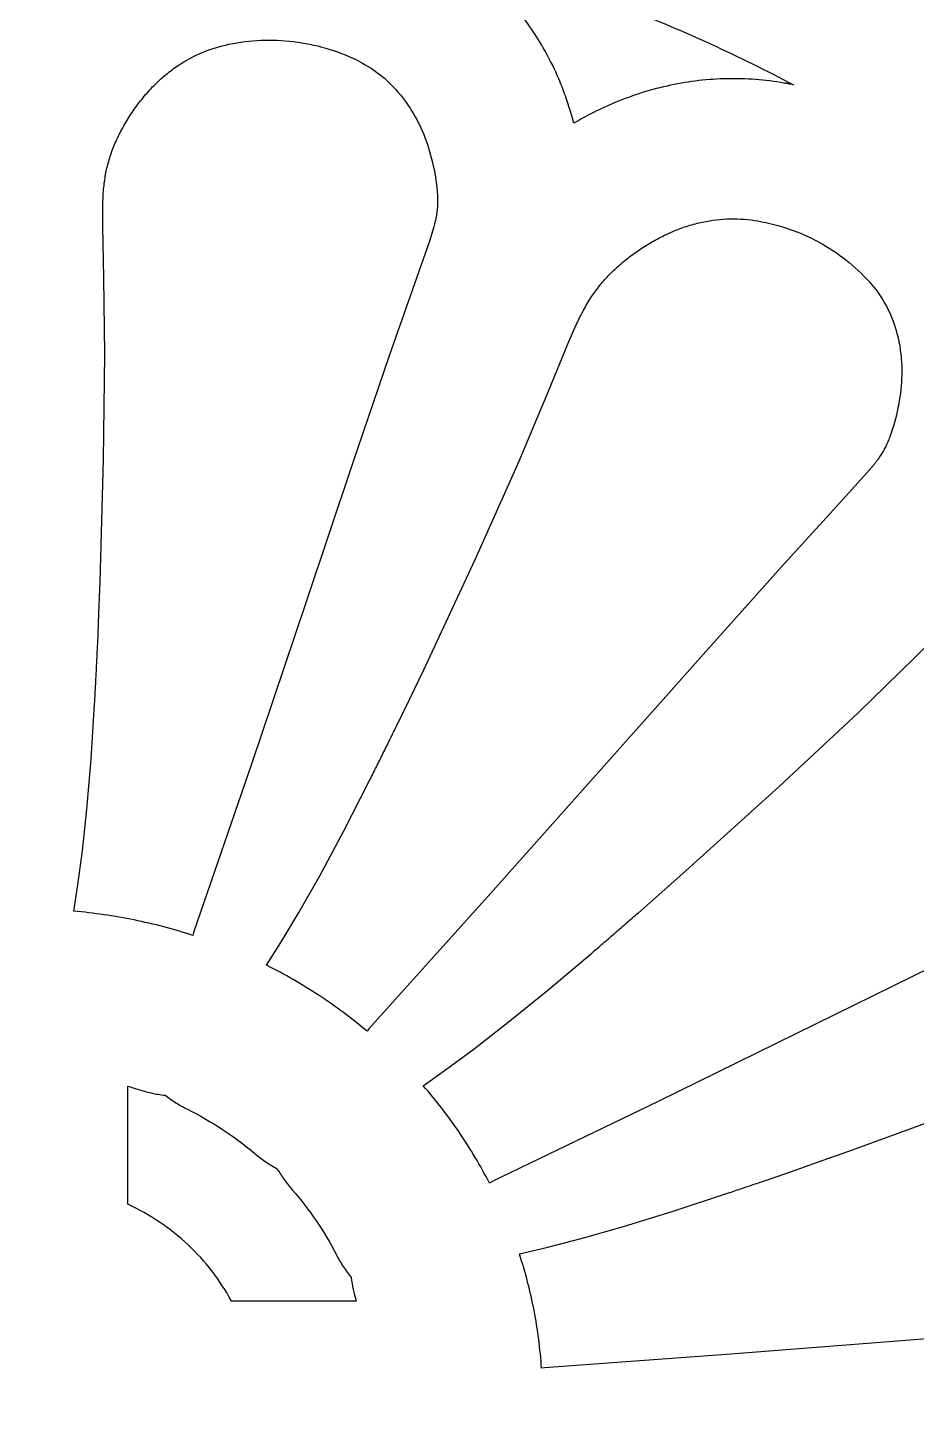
# Model space of a CAD drawing. Header units: centimetres. Extents: x -14.65 to -8.84, y 3.45 to 9.
# Drawn here: x -11.742 to -10.782, y 6.219 to 7.708 of the extents above; entities that cross this region are included whole.
import ezdxf

# ---------------------------------------------------------------- set-up
doc = ezdxf.new("R2010")
doc.units = ezdxf.units.CM
doc.header["$MEASUREMENT"] = 0
doc.layers.add('layer 1', color=7, linetype='Continuous')

msp = doc.modelspace()

# ---------------------------------------------------------------- linework, layer by layer
at = {"layer": 'layer 1', "lineweight": 30}
for points, knots in [([(-14.64842, 9.00077), (-14.64842, 9.00077), (-14.64842, 3.45043), (-14.64842, 3.45043), (-14.64842, 3.45043), (-14.64842, 3.45043), (-8.83526, 3.45043), (-8.83526, 3.45043), (-8.83526, 3.45043), (-8.83526, 3.45043), (-8.83526, 9.00077), (-8.83526, 9.00077), (-8.83526, 9.00077), (-8.83526, 9.00077), (-14.64842, 9.00077), (-14.64842, 9.00077)], [0, 0, 0, 0, 0.2, 0.2, 0.2, 0.2, 0.4, 0.4, 0.4, 0.4, 0.6, 0.6, 0.6, 0.6, 1, 1, 1, 1]), ([(-10.91515, 7.64589), (-10.97339, 7.6767), (-11.03334, 7.70418), (-11.09471, 7.72818), (-11.09471, 7.72818), (-11.15654, 7.75236), (-11.21969, 7.77304), (-11.28385, 7.79011), (-11.28385, 7.79011), (-11.27142, 7.78215), (-11.25961, 7.77328), (-11.2485, 7.76357), (-11.2485, 7.76357), (-11.23755, 7.754), (-11.22734, 7.74361), (-11.21795, 7.7325), (-11.21795, 7.7325), (-11.20632, 7.71873), (-11.19587, 7.704), (-11.18671, 7.68848), (-11.18671, 7.68848), (-11.17768, 7.67316), (-11.16997, 7.65711), (-11.16366, 7.64048), (-11.16366, 7.64048), (-11.16142, 7.63457), (-11.15933, 7.62859), (-11.1574, 7.62256), (-11.1574, 7.62256), (-11.15547, 7.61655), (-11.15371, 7.61049), (-11.1521, 7.60438), (-11.1521, 7.60438), (-11.14497, 7.60855), (-11.13771, 7.61248), (-11.13032, 7.61617), (-11.13032, 7.61617), (-11.12289, 7.61988), (-11.11534, 7.62334), (-11.10769, 7.62655), (-11.10769, 7.62655), (-11.09803, 7.63061), (-11.08819, 7.63421), (-11.0782, 7.63734), (-11.0782, 7.63734), (-11.06815, 7.64048), (-11.05796, 7.64315), (-11.04766, 7.64534), (-11.04766, 7.64534), (-11.02757, 7.64961), (-11.00713, 7.65197), (-10.9866, 7.65237), (-10.9866, 7.65237), (-10.96606, 7.65278), (-10.94552, 7.65124), (-10.92527, 7.64777), (-10.92527, 7.64777), (-10.92358, 7.64748), (-10.92189, 7.64718), (-10.9202, 7.64686), (-10.9202, 7.64686), (-10.91851, 7.64655), (-10.91683, 7.64623), (-10.91515, 7.64589)], [0, 0, 0, 0, 0.0588235, 0.0588235, 0.0588235, 0.0588235, 0.1176471, 0.1176471, 0.1176471, 0.1176471, 0.1764706, 0.1764706, 0.1764706, 0.1764706, 0.2352941, 0.2352941, 0.2352941, 0.2352941, 0.2941176, 0.2941176, 0.2941176, 0.2941176, 0.3529412, 0.3529412, 0.3529412, 0.3529412, 0.4117647, 0.4117647, 0.4117647, 0.4117647, 0.4705882, 0.4705882, 0.4705882, 0.4705882, 0.5294118, 0.5294118, 0.5294118, 0.5294118, 0.5882353, 0.5882353, 0.5882353, 0.5882353, 0.6470588, 0.6470588, 0.6470588, 0.6470588, 0.7058824, 0.7058824, 0.7058824, 0.7058824, 0.7647059, 0.7647059, 0.7647059, 0.7647059, 0.8235294, 0.8235294, 0.8235294, 0.8235294, 0.8823529, 0.8823529, 0.8823529, 0.8823529, 1, 1, 1, 1]), ([(-11.56329, 6.72768), (-11.56329, 6.72768), (-11.56259, 6.73054), (-11.56259, 6.73054), (-11.56259, 6.73054), (-11.56259, 6.73054), (-11.56254, 6.73071), (-11.56254, 6.73071), (-11.56254, 6.73071), (-11.56254, 6.73071), (-11.49981, 6.91348), (-11.49981, 6.91348), (-11.49981, 6.91348), (-11.49981, 6.91348), (-11.44177, 7.08554), (-11.44177, 7.08554), (-11.44177, 7.08554), (-11.44177, 7.08554), (-11.39133, 7.23585), (-11.39133, 7.23585), (-11.39133, 7.23585), (-11.39133, 7.23585), (-11.35143, 7.35334), (-11.35143, 7.35334), (-11.35143, 7.35334), (-11.35143, 7.35334), (-11.3241, 7.43089), (-11.3241, 7.43089), (-11.3241, 7.43089), (-11.3241, 7.43089), (-11.30789, 7.47719), (-11.30789, 7.47719), (-11.30789, 7.47719), (-11.30789, 7.47719), (-11.30322, 7.49256), (-11.30322, 7.49256), (-11.30322, 7.49256), (-11.30291, 7.49368), (-11.30262, 7.49481), (-11.30234, 7.49594), (-11.30234, 7.49594), (-11.30206, 7.49708), (-11.30179, 7.49821), (-11.30153, 7.49935), (-11.30153, 7.49935), (-11.30133, 7.50026), (-11.30113, 7.50117), (-11.30095, 7.50209), (-11.30095, 7.50209), (-11.30077, 7.50301), (-11.3006, 7.50392), (-11.30044, 7.50484), (-11.30044, 7.50484), (-11.30015, 7.50653), (-11.29992, 7.50822), (-11.29974, 7.50992), (-11.29974, 7.50992), (-11.29955, 7.51162), (-11.29942, 7.51332), (-11.29934, 7.51503), (-11.29934, 7.51503), (-11.29916, 7.51884), (-11.29918, 7.52267), (-11.29942, 7.52649), (-11.29942, 7.52649), (-11.30007, 7.53715), (-11.30153, 7.54775), (-11.30378, 7.55819), (-11.30378, 7.55819), (-11.30604, 7.56869), (-11.30909, 7.57901), (-11.3129, 7.58906), (-11.3129, 7.58906), (-11.31623, 7.59783), (-11.3203, 7.60631), (-11.32507, 7.61439), (-11.32507, 7.61439), (-11.3299, 7.62258), (-11.33542, 7.63035), (-11.34156, 7.63762), (-11.34156, 7.63762), (-11.3477, 7.6449), (-11.3546, 7.6515), (-11.36213, 7.65733), (-11.36213, 7.65733), (-11.36981, 7.66327), (-11.37809, 7.66841), (-11.38682, 7.67264), (-11.38682, 7.67264), (-11.39746, 7.6778), (-11.40851, 7.68206), (-11.41985, 7.68538), (-11.41985, 7.68538), (-11.43129, 7.68873), (-11.443, 7.69113), (-11.45484, 7.69255), (-11.45484, 7.69255), (-11.46644, 7.69395), (-11.47813, 7.6944), (-11.4898, 7.6939), (-11.4898, 7.6939), (-11.50146, 7.6934), (-11.51305, 7.69196), (-11.52447, 7.68958), (-11.52447, 7.68958), (-11.53429, 7.68754), (-11.54388, 7.68457), (-11.55313, 7.6807), (-11.55313, 7.6807), (-11.56225, 7.67689), (-11.57098, 7.6722), (-11.5792, 7.66669), (-11.5792, 7.66669), (-11.5836, 7.66375), (-11.58786, 7.66059), (-11.59196, 7.65723), (-11.59196, 7.65723), (-11.59602, 7.65391), (-11.59991, 7.65038), (-11.60363, 7.64668), (-11.60363, 7.64668), (-11.60786, 7.64246), (-11.6119, 7.63807), (-11.61575, 7.6335), (-11.61575, 7.6335), (-11.61957, 7.62898), (-11.62319, 7.62429), (-11.6266, 7.61944), (-11.6266, 7.61944), (-11.62988, 7.61479), (-11.63297, 7.61), (-11.63587, 7.60509), (-11.63587, 7.60509), (-11.63874, 7.60021), (-11.64141, 7.59522), (-11.64388, 7.59013), (-11.64388, 7.59013), (-11.64612, 7.58549), (-11.64815, 7.58075), (-11.64997, 7.57593), (-11.64997, 7.57593), (-11.65178, 7.57114), (-11.65336, 7.56626), (-11.65473, 7.56132), (-11.65473, 7.56132), (-11.65536, 7.55901), (-11.65594, 7.55668), (-11.65647, 7.55434), (-11.65647, 7.55434), (-11.65699, 7.552), (-11.65745, 7.54965), (-11.65785, 7.54728), (-11.65785, 7.54728), (-11.6583, 7.54462), (-11.65869, 7.54195), (-11.65903, 7.53926), (-11.65903, 7.53926), (-11.65936, 7.53659), (-11.65964, 7.5339), (-11.65985, 7.53121), (-11.65985, 7.53121), (-11.66005, 7.52861), (-11.66022, 7.52602), (-11.66034, 7.52342), (-11.66034, 7.52342), (-11.66048, 7.52018), (-11.66059, 7.51694), (-11.66065, 7.51369), (-11.66065, 7.51369), (-11.66065, 7.51369), (-11.66065, 7.49299), (-11.66065, 7.49299), (-11.66065, 7.49299), (-11.66065, 7.49299), (-11.65944, 7.43738), (-11.65944, 7.43738), (-11.65944, 7.43738), (-11.65944, 7.43738), (-11.65848, 7.35507), (-11.65848, 7.35507), (-11.65848, 7.35507), (-11.65848, 7.35507), (-11.6597, 7.2413), (-11.6597, 7.2413), (-11.6597, 7.2413), (-11.6597, 7.2413), (-11.66338, 7.10954), (-11.66338, 7.10954), (-11.66338, 7.10954), (-11.66338, 7.10954), (-11.6647, 7.07506), (-11.6647, 7.07506), (-11.6647, 7.07506), (-11.6647, 7.07506), (-11.66611, 7.04254), (-11.66611, 7.04254), (-11.66611, 7.04254), (-11.66637, 7.03689), (-11.66663, 7.03122), (-11.66691, 7.02556), (-11.66691, 7.02556), (-11.66718, 7.0199), (-11.66746, 7.01424), (-11.66775, 7.00858), (-11.66775, 7.00858), (-11.66802, 7.00345), (-11.66828, 6.99832), (-11.66857, 6.99319), (-11.66857, 6.99319), (-11.66884, 6.98806), (-11.66913, 6.98293), (-11.66942, 6.9778), (-11.66942, 6.9778), (-11.66942, 6.9778), (-11.6733, 6.91756), (-11.6733, 6.91756), (-11.6733, 6.91756), (-11.6733, 6.91756), (-11.67774, 6.86408), (-11.67774, 6.86408), (-11.67774, 6.86408), (-11.67774, 6.86408), (-11.68264, 6.81909), (-11.68264, 6.81909), (-11.68264, 6.81909), (-11.68264, 6.81909), (-11.68759, 6.78227), (-11.68759, 6.78227), (-11.68759, 6.78227), (-11.68759, 6.78227), (-11.69192, 6.75385), (-11.69192, 6.75385), (-11.69192, 6.75385), (-11.67002, 6.75196), (-11.64825, 6.74881), (-11.62671, 6.74442), (-11.62671, 6.74442), (-11.60527, 6.74006), (-11.58409, 6.73447), (-11.56329, 6.72768)], [0, 0, 0, 0, 0.0163934, 0.0163934, 0.0163934, 0.0163934, 0.0327869, 0.0327869, 0.0327869, 0.0327869, 0.0491803, 0.0491803, 0.0491803, 0.0491803, 0.0655738, 0.0655738, 0.0655738, 0.0655738, 0.0819672, 0.0819672, 0.0819672, 0.0819672, 0.0983607, 0.0983607, 0.0983607, 0.0983607, 0.1147541, 0.1147541, 0.1147541, 0.1147541, 0.1311475, 0.1311475, 0.1311475, 0.1311475, 0.147541, 0.147541, 0.147541, 0.147541, 0.1639344, 0.1639344, 0.1639344, 0.1639344, 0.1803279, 0.1803279, 0.1803279, 0.1803279, 0.1967213, 0.1967213, 0.1967213, 0.1967213, 0.2131148, 0.2131148, 0.2131148, 0.2131148, 0.2295082, 0.2295082, 0.2295082, 0.2295082, 0.2459016, 0.2459016, 0.2459016, 0.2459016, 0.2622951, 0.2622951, 0.2622951, 0.2622951, 0.2786885, 0.2786885, 0.2786885, 0.2786885, 0.295082, 0.295082, 0.295082, 0.295082, 0.3114754, 0.3114754, 0.3114754, 0.3114754, 0.3278689, 0.3278689, 0.3278689, 0.3278689, 0.3442623, 0.3442623, 0.3442623, 0.3442623, 0.3606557, 0.3606557, 0.3606557, 0.3606557, 0.3770492, 0.3770492, 0.3770492, 0.3770492, 0.3934426, 0.3934426, 0.3934426, 0.3934426, 0.4098361, 0.4098361, 0.4098361, 0.4098361, 0.4262295, 0.4262295, 0.4262295, 0.4262295, 0.442623, 0.442623, 0.442623, 0.442623, 0.4590164, 0.4590164, 0.4590164, 0.4590164, 0.4754098, 0.4754098, 0.4754098, 0.4754098, 0.4918033, 0.4918033, 0.4918033, 0.4918033, 0.5081967, 0.5081967, 0.5081967, 0.5081967, 0.5245902, 0.5245902, 0.5245902, 0.5245902, 0.5409836, 0.5409836, 0.5409836, 0.5409836, 0.557377, 0.557377, 0.557377, 0.557377, 0.5737705, 0.5737705, 0.5737705, 0.5737705, 0.5901639, 0.5901639, 0.5901639, 0.5901639, 0.6065574, 0.6065574, 0.6065574, 0.6065574, 0.6229508, 0.6229508, 0.6229508, 0.6229508, 0.6393443, 0.6393443, 0.6393443, 0.6393443, 0.6557377, 0.6557377, 0.6557377, 0.6557377, 0.6721311, 0.6721311, 0.6721311, 0.6721311, 0.6885246, 0.6885246, 0.6885246, 0.6885246, 0.704918, 0.704918, 0.704918, 0.704918, 0.7213115, 0.7213115, 0.7213115, 0.7213115, 0.7377049, 0.7377049, 0.7377049, 0.7377049, 0.7540984, 0.7540984, 0.7540984, 0.7540984, 0.7704918, 0.7704918, 0.7704918, 0.7704918, 0.7868852, 0.7868852, 0.7868852, 0.7868852, 0.8032787, 0.8032787, 0.8032787, 0.8032787, 0.8196721, 0.8196721, 0.8196721, 0.8196721, 0.8360656, 0.8360656, 0.8360656, 0.8360656, 0.852459, 0.852459, 0.852459, 0.852459, 0.8688525, 0.8688525, 0.8688525, 0.8688525, 0.8852459, 0.8852459, 0.8852459, 0.8852459, 0.9016393, 0.9016393, 0.9016393, 0.9016393, 0.9180328, 0.9180328, 0.9180328, 0.9180328, 0.9344262, 0.9344262, 0.9344262, 0.9344262, 0.9508197, 0.9508197, 0.9508197, 0.9508197, 0.9672131, 0.9672131, 0.9672131, 0.9672131, 1, 1, 1, 1]), ([(-11.37535, 6.62435), (-11.37535, 6.62435), (-11.37356, 6.62673), (-11.37356, 6.62673), (-11.37356, 6.62673), (-11.37356, 6.62673), (-11.37344, 6.62688), (-11.37344, 6.62688), (-11.37344, 6.62688), (-11.37344, 6.62688), (-11.24212, 6.77284), (-11.24212, 6.77284), (-11.24212, 6.77284), (-11.24212, 6.77284), (-11.11942, 6.91064), (-11.11942, 6.91064), (-11.11942, 6.91064), (-11.11942, 6.91064), (-11.01249, 7.03111), (-11.01249, 7.03111), (-11.01249, 7.03111), (-11.01249, 7.03111), (-10.92846, 7.1251), (-10.92846, 7.1251), (-10.92846, 7.1251), (-10.92846, 7.1251), (-10.87208, 7.18678), (-10.87208, 7.18678), (-10.87208, 7.18678), (-10.87208, 7.18678), (-10.83852, 7.22363), (-10.83852, 7.22363), (-10.83852, 7.22363), (-10.83852, 7.22363), (-10.82803, 7.23613), (-10.82803, 7.23613), (-10.82803, 7.23613), (-10.8273, 7.23706), (-10.82657, 7.23799), (-10.82586, 7.23894), (-10.82586, 7.23894), (-10.82515, 7.23988), (-10.82444, 7.24083), (-10.82375, 7.24179), (-10.82375, 7.24179), (-10.8232, 7.24256), (-10.82265, 7.24333), (-10.82211, 7.24411), (-10.82211, 7.24411), (-10.82158, 7.24489), (-10.82105, 7.24567), (-10.82054, 7.24647), (-10.82054, 7.24647), (-10.8196, 7.24792), (-10.8187, 7.2494), (-10.81784, 7.25091), (-10.81784, 7.25091), (-10.81699, 7.2524), (-10.81619, 7.25392), (-10.81543, 7.25547), (-10.81543, 7.25547), (-10.81458, 7.2572), (-10.81378, 7.25895), (-10.81302, 7.26073), (-10.81302, 7.26073), (-10.81227, 7.26249), (-10.81156, 7.26428), (-10.8109, 7.26609), (-10.8109, 7.26609), (-10.80722, 7.27618), (-10.80431, 7.28653), (-10.80219, 7.29706), (-10.80219, 7.29706), (-10.80007, 7.30753), (-10.79876, 7.31815), (-10.79824, 7.32882), (-10.79824, 7.32882), (-10.79779, 7.33813), (-10.79816, 7.34747), (-10.79932, 7.35673), (-10.79932, 7.35673), (-10.8005, 7.36602), (-10.80247, 7.37519), (-10.80522, 7.38414), (-10.80522, 7.38414), (-10.80798, 7.39309), (-10.8117, 7.40172), (-10.81633, 7.40987), (-10.81633, 7.40987), (-10.82104, 7.41816), (-10.82662, 7.42591), (-10.83299, 7.43301), (-10.83299, 7.43301), (-10.84073, 7.44165), (-10.84922, 7.4496), (-10.85834, 7.45679), (-10.85834, 7.45679), (-10.8676, 7.46409), (-10.87747, 7.47059), (-10.88783, 7.47621), (-10.88783, 7.47621), (-10.89798, 7.48173), (-10.90858, 7.4864), (-10.9195, 7.49018), (-10.9195, 7.49018), (-10.93053, 7.494), (-10.94185, 7.4969), (-10.95336, 7.49887), (-10.95336, 7.49887), (-10.96324, 7.50057), (-10.97327, 7.50132), (-10.9833, 7.50112), (-10.9833, 7.50112), (-10.99332, 7.50093), (-11.0033, 7.49978), (-11.01311, 7.49769), (-11.01311, 7.49769), (-11.01836, 7.49658), (-11.02355, 7.49521), (-11.02867, 7.49361), (-11.02867, 7.49361), (-11.03377, 7.49201), (-11.03879, 7.49018), (-11.04371, 7.48811), (-11.04371, 7.48811), (-11.04931, 7.48576), (-11.05481, 7.48318), (-11.06019, 7.48037), (-11.06019, 7.48037), (-11.06554, 7.47758), (-11.07077, 7.47456), (-11.07587, 7.47133), (-11.07587, 7.47133), (-11.08077, 7.46823), (-11.08554, 7.46493), (-11.09019, 7.46145), (-11.09019, 7.46145), (-11.0948, 7.45799), (-11.09927, 7.45436), (-11.10359, 7.45055), (-11.10359, 7.45055), (-11.10753, 7.44708), (-11.11131, 7.44345), (-11.11493, 7.43965), (-11.11493, 7.43965), (-11.11852, 7.43588), (-11.12194, 7.43196), (-11.12518, 7.4279), (-11.12518, 7.4279), (-11.1267, 7.42599), (-11.12817, 7.42405), (-11.12959, 7.42207), (-11.12959, 7.42207), (-11.13101, 7.4201), (-11.13238, 7.4181), (-11.1337, 7.41606), (-11.1337, 7.41606), (-11.13519, 7.41377), (-11.13663, 7.41144), (-11.13801, 7.40908), (-11.13801, 7.40908), (-11.13939, 7.40673), (-11.14072, 7.40435), (-11.142, 7.40194), (-11.142, 7.40194), (-11.14262, 7.40078), (-11.14323, 7.39962), (-11.14382, 7.39844), (-11.14382, 7.39844), (-11.14442, 7.39727), (-11.145, 7.3961), (-11.14558, 7.39492), (-11.14558, 7.39492), (-11.1463, 7.39345), (-11.14701, 7.39198), (-11.14771, 7.3905), (-11.14771, 7.3905), (-11.14841, 7.38902), (-11.14909, 7.38754), (-11.14977, 7.38605), (-11.14977, 7.38605), (-11.14977, 7.38605), (-11.15809, 7.36693), (-11.15809, 7.36693), (-11.15809, 7.36693), (-11.15809, 7.36693), (-11.17928, 7.3151), (-11.17928, 7.3151), (-11.17928, 7.3151), (-11.17928, 7.3151), (-11.21145, 7.23871), (-11.21145, 7.23871), (-11.21145, 7.23871), (-11.21145, 7.23871), (-11.25824, 7.13405), (-11.25824, 7.13405), (-11.25824, 7.13405), (-11.25824, 7.13405), (-11.31453, 7.01366), (-11.31453, 7.01366), (-11.31453, 7.01366), (-11.31453, 7.01366), (-11.3296, 6.98229), (-11.3296, 6.98229), (-11.3296, 6.98229), (-11.3296, 6.98229), (-11.34395, 6.95276), (-11.34395, 6.95276), (-11.34395, 6.95276), (-11.34646, 6.94762), (-11.34898, 6.94249), (-11.3515, 6.93736), (-11.3515, 6.93736), (-11.35403, 6.93223), (-11.35656, 6.9271), (-11.3591, 6.92198), (-11.3591, 6.92198), (-11.3614, 6.91734), (-11.36371, 6.9127), (-11.36603, 6.90806), (-11.36603, 6.90806), (-11.36835, 6.90342), (-11.37067, 6.89878), (-11.373, 6.89415), (-11.373, 6.89415), (-11.373, 6.89415), (-11.40077, 6.83992), (-11.40077, 6.83992), (-11.40077, 6.83992), (-11.40077, 6.83992), (-11.42634, 6.79212), (-11.42634, 6.79212), (-11.42634, 6.79212), (-11.42634, 6.79212), (-11.44893, 6.75235), (-11.44893, 6.75235), (-11.44893, 6.75235), (-11.44893, 6.75235), (-11.46827, 6.72013), (-11.46827, 6.72013), (-11.46827, 6.72013), (-11.46827, 6.72013), (-11.48369, 6.69546), (-11.48369, 6.69546), (-11.48369, 6.69546), (-11.46422, 6.68572), (-11.44534, 6.67485), (-11.42714, 6.66291), (-11.42714, 6.66291), (-11.40914, 6.65108), (-11.39184, 6.63821), (-11.37535, 6.62435)], [0, 0, 0, 0, 0.015625, 0.015625, 0.015625, 0.015625, 0.03125, 0.03125, 0.03125, 0.03125, 0.046875, 0.046875, 0.046875, 0.046875, 0.0625, 0.0625, 0.0625, 0.0625, 0.078125, 0.078125, 0.078125, 0.078125, 0.09375, 0.09375, 0.09375, 0.09375, 0.109375, 0.109375, 0.109375, 0.109375, 0.125, 0.125, 0.125, 0.125, 0.140625, 0.140625, 0.140625, 0.140625, 0.15625, 0.15625, 0.15625, 0.15625, 0.171875, 0.171875, 0.171875, 0.171875, 0.1875, 0.1875, 0.1875, 0.1875, 0.203125, 0.203125, 0.203125, 0.203125, 0.21875, 0.21875, 0.21875, 0.21875, 0.234375, 0.234375, 0.234375, 0.234375, 0.25, 0.25, 0.25, 0.25, 0.265625, 0.265625, 0.265625, 0.265625, 0.28125, 0.28125, 0.28125, 0.28125, 0.296875, 0.296875, 0.296875, 0.296875, 0.3125, 0.3125, 0.3125, 0.3125, 0.328125, 0.328125, 0.328125, 0.328125, 0.34375, 0.34375, 0.34375, 0.34375, 0.359375, 0.359375, 0.359375, 0.359375, 0.375, 0.375, 0.375, 0.375, 0.390625, 0.390625, 0.390625, 0.390625, 0.40625, 0.40625, 0.40625, 0.40625, 0.421875, 0.421875, 0.421875, 0.421875, 0.4375, 0.4375, 0.4375, 0.4375, 0.453125, 0.453125, 0.453125, 0.453125, 0.46875, 0.46875, 0.46875, 0.46875, 0.484375, 0.484375, 0.484375, 0.484375, 0.5, 0.5, 0.5, 0.5, 0.515625, 0.515625, 0.515625, 0.515625, 0.53125, 0.53125, 0.53125, 0.53125, 0.546875, 0.546875, 0.546875, 0.546875, 0.5625, 0.5625, 0.5625, 0.5625, 0.578125, 0.578125, 0.578125, 0.578125, 0.59375, 0.59375, 0.59375, 0.59375, 0.609375, 0.609375, 0.609375, 0.609375, 0.625, 0.625, 0.625, 0.625, 0.640625, 0.640625, 0.640625, 0.640625, 0.65625, 0.65625, 0.65625, 0.65625, 0.671875, 0.671875, 0.671875, 0.671875, 0.6875, 0.6875, 0.6875, 0.6875, 0.703125, 0.703125, 0.703125, 0.703125, 0.71875, 0.71875, 0.71875, 0.71875, 0.734375, 0.734375, 0.734375, 0.734375, 0.75, 0.75, 0.75, 0.75, 0.765625, 0.765625, 0.765625, 0.765625, 0.78125, 0.78125, 0.78125, 0.78125, 0.796875, 0.796875, 0.796875, 0.796875, 0.8125, 0.8125, 0.8125, 0.8125, 0.828125, 0.828125, 0.828125, 0.828125, 0.84375, 0.84375, 0.84375, 0.84375, 0.859375, 0.859375, 0.859375, 0.859375, 0.875, 0.875, 0.875, 0.875, 0.890625, 0.890625, 0.890625, 0.890625, 0.90625, 0.90625, 0.90625, 0.90625, 0.921875, 0.921875, 0.921875, 0.921875, 0.9375, 0.9375, 0.9375, 0.9375, 0.953125, 0.953125, 0.953125, 0.953125, 0.96875, 0.96875, 0.96875, 0.96875, 1, 1, 1, 1]), ([(-11.2432, 6.46032), (-11.2432, 6.46032), (-11.24059, 6.46187), (-11.24059, 6.46187), (-11.24059, 6.46187), (-11.24059, 6.46187), (-11.24042, 6.46196), (-11.24042, 6.46196), (-11.24042, 6.46196), (-11.24042, 6.46196), (-11.0605, 6.54891), (-11.0605, 6.54891), (-11.0605, 6.54891), (-11.0605, 6.54891), (-10.89183, 6.63146), (-10.89183, 6.63146), (-10.89183, 6.63146), (-10.89183, 6.63146), (-10.74467, 6.70374), (-10.74467, 6.70374), (-10.74467, 6.70374), (-10.74467, 6.70374), (-10.62931, 6.75992), (-10.62931, 6.75992), (-10.62931, 6.75992), (-10.62931, 6.75992), (-10.55247, 6.79634), (-10.55247, 6.79634), (-10.55247, 6.79634), (-10.55247, 6.79634), (-10.50666, 6.81815), (-10.50666, 6.81815), (-10.50666, 6.81815), (-10.50666, 6.81815), (-10.49196, 6.82587), (-10.49196, 6.82587), (-10.49196, 6.82587), (-10.49091, 6.82646), (-10.48986, 6.82706), (-10.48883, 6.82767), (-10.48883, 6.82767), (-10.48779, 6.82828), (-10.48676, 6.8289), (-10.48573, 6.82953), (-10.48573, 6.82953), (-10.48491, 6.83004), (-10.48409, 6.83055), (-10.48328, 6.83108), (-10.48328, 6.83108), (-10.48248, 6.8316), (-10.48168, 6.83214), (-10.48088, 6.83268), (-10.48088, 6.83268), (-10.47943, 6.83368), (-10.47801, 6.83472), (-10.47661, 6.8358), (-10.47661, 6.8358), (-10.47523, 6.83687), (-10.47387, 6.83799), (-10.47255, 6.83914), (-10.47255, 6.83914), (-10.47107, 6.84043), (-10.46962, 6.84175), (-10.46821, 6.84312), (-10.46821, 6.84312), (-10.46681, 6.84447), (-10.46544, 6.84587), (-10.4641, 6.8473), (-10.4641, 6.8473), (-10.45666, 6.85528), (-10.4498, 6.8638), (-10.44359, 6.87278), (-10.44359, 6.87278), (-10.43746, 6.88165), (-10.43199, 6.89096), (-10.42723, 6.90063), (-10.42723, 6.90063), (-10.42308, 6.90908), (-10.41965, 6.91786), (-10.417, 6.92689), (-10.417, 6.92689), (-10.41437, 6.93585), (-10.41252, 6.94501), (-10.41147, 6.95429), (-10.41147, 6.95429), (-10.41042, 6.96356), (-10.4104, 6.97292), (-10.41141, 6.9822), (-10.41141, 6.9822), (-10.41243, 6.99152), (-10.41447, 7.00069), (-10.4175, 7.00956), (-10.4175, 7.00956), (-10.42119, 7.02037), (-10.42584, 7.03082), (-10.43139, 7.0408), (-10.43139, 7.0408), (-10.43701, 7.05091), (-10.44352, 7.06051), (-10.45082, 7.06949), (-10.45082, 7.06949), (-10.45799, 7.07829), (-10.46589, 7.08646), (-10.47444, 7.09391), (-10.47444, 7.09391), (-10.48313, 7.10148), (-10.49244, 7.10832), (-10.50227, 7.11433), (-10.50227, 7.11433), (-10.51072, 7.11951), (-10.51965, 7.12385), (-10.52894, 7.1273), (-10.52894, 7.1273), (-10.53834, 7.1308), (-10.54805, 7.13339), (-10.55794, 7.13504), (-10.55794, 7.13504), (-10.56324, 7.13592), (-10.56858, 7.13656), (-10.57394, 7.13694), (-10.57394, 7.13694), (-10.5793, 7.13733), (-10.58469, 7.13746), (-10.59006, 7.13735), (-10.59006, 7.13735), (-10.59618, 7.13722), (-10.60229, 7.13684), (-10.60838, 7.13621), (-10.60838, 7.13621), (-10.61445, 7.13558), (-10.6205, 7.1347), (-10.62651, 7.13358), (-10.62651, 7.13358), (-10.63228, 7.1325), (-10.63802, 7.1312), (-10.64369, 7.12968), (-10.64369, 7.12968), (-10.64935, 7.12816), (-10.65495, 7.12643), (-10.66047, 7.12449), (-10.66047, 7.12449), (-10.6655, 7.12273), (-10.67045, 7.12075), (-10.67531, 7.11856), (-10.67531, 7.11856), (-10.68014, 7.11639), (-10.68487, 7.11401), (-10.68951, 7.11144), (-10.68951, 7.11144), (-10.69167, 7.11023), (-10.69381, 7.10898), (-10.69592, 7.10767), (-10.69592, 7.10767), (-10.69802, 7.10637), (-10.70009, 7.10502), (-10.70213, 7.10362), (-10.70213, 7.10362), (-10.70442, 7.10204), (-10.70669, 7.10041), (-10.70891, 7.09874), (-10.70891, 7.09874), (-10.71113, 7.09707), (-10.71332, 7.09536), (-10.71547, 7.0936), (-10.71547, 7.0936), (-10.7165, 7.09275), (-10.71753, 7.09189), (-10.71855, 7.09103), (-10.71855, 7.09103), (-10.71957, 7.09017), (-10.72059, 7.0893), (-10.72159, 7.08841), (-10.72159, 7.08841), (-10.72285, 7.08732), (-10.72409, 7.08622), (-10.72533, 7.0851), (-10.72533, 7.0851), (-10.72657, 7.084), (-10.7278, 7.08288), (-10.72902, 7.08175), (-10.72902, 7.08175), (-10.72902, 7.08175), (-10.74438, 7.06712), (-10.74438, 7.06712), (-10.74438, 7.06712), (-10.74438, 7.06712), (-10.78477, 7.02697), (-10.78477, 7.02697), (-10.78477, 7.02697), (-10.78477, 7.02697), (-10.84515, 6.96813), (-10.84515, 6.96813), (-10.84515, 6.96813), (-10.84515, 6.96813), (-10.9304, 6.8885), (-10.9304, 6.8885), (-10.9304, 6.8885), (-10.9304, 6.8885), (-11.03073, 6.79781), (-11.03073, 6.79781), (-11.03073, 6.79781), (-11.03073, 6.79781), (-11.05724, 6.77432), (-11.05724, 6.77432), (-11.05724, 6.77432), (-11.05724, 6.77432), (-11.08236, 6.75228), (-11.08236, 6.75228), (-11.08236, 6.75228), (-11.08674, 6.74845), (-11.09112, 6.74463), (-11.09552, 6.74081), (-11.09552, 6.74081), (-11.09991, 6.73699), (-11.10431, 6.73318), (-11.10871, 6.72938), (-11.10871, 6.72938), (-11.1127, 6.72592), (-11.1167, 6.72248), (-11.1207, 6.71904), (-11.1207, 6.71904), (-11.1247, 6.7156), (-11.12871, 6.71216), (-11.13272, 6.70873), (-11.13272, 6.70873), (-11.13272, 6.70873), (-11.18015, 6.66875), (-11.18015, 6.66875), (-11.18015, 6.66875), (-11.18015, 6.66875), (-11.22296, 6.63393), (-11.22296, 6.63393), (-11.22296, 6.63393), (-11.22296, 6.63393), (-11.25979, 6.60542), (-11.25979, 6.60542), (-11.25979, 6.60542), (-11.25979, 6.60542), (-11.2906, 6.58272), (-11.2906, 6.58272), (-11.2906, 6.58272), (-11.2906, 6.58272), (-11.31475, 6.56555), (-11.31475, 6.56555), (-11.31475, 6.56555), (-11.30068, 6.54945), (-11.28759, 6.53252), (-11.27557, 6.51484), (-11.27557, 6.51484), (-11.26368, 6.49735), (-11.25287, 6.47914), (-11.2432, 6.46032)], [0, 0, 0, 0, 0.015625, 0.015625, 0.015625, 0.015625, 0.03125, 0.03125, 0.03125, 0.03125, 0.046875, 0.046875, 0.046875, 0.046875, 0.0625, 0.0625, 0.0625, 0.0625, 0.078125, 0.078125, 0.078125, 0.078125, 0.09375, 0.09375, 0.09375, 0.09375, 0.109375, 0.109375, 0.109375, 0.109375, 0.125, 0.125, 0.125, 0.125, 0.140625, 0.140625, 0.140625, 0.140625, 0.15625, 0.15625, 0.15625, 0.15625, 0.171875, 0.171875, 0.171875, 0.171875, 0.1875, 0.1875, 0.1875, 0.1875, 0.203125, 0.203125, 0.203125, 0.203125, 0.21875, 0.21875, 0.21875, 0.21875, 0.234375, 0.234375, 0.234375, 0.234375, 0.25, 0.25, 0.25, 0.25, 0.265625, 0.265625, 0.265625, 0.265625, 0.28125, 0.28125, 0.28125, 0.28125, 0.296875, 0.296875, 0.296875, 0.296875, 0.3125, 0.3125, 0.3125, 0.3125, 0.328125, 0.328125, 0.328125, 0.328125, 0.34375, 0.34375, 0.34375, 0.34375, 0.359375, 0.359375, 0.359375, 0.359375, 0.375, 0.375, 0.375, 0.375, 0.390625, 0.390625, 0.390625, 0.390625, 0.40625, 0.40625, 0.40625, 0.40625, 0.421875, 0.421875, 0.421875, 0.421875, 0.4375, 0.4375, 0.4375, 0.4375, 0.453125, 0.453125, 0.453125, 0.453125, 0.46875, 0.46875, 0.46875, 0.46875, 0.484375, 0.484375, 0.484375, 0.484375, 0.5, 0.5, 0.5, 0.5, 0.515625, 0.515625, 0.515625, 0.515625, 0.53125, 0.53125, 0.53125, 0.53125, 0.546875, 0.546875, 0.546875, 0.546875, 0.5625, 0.5625, 0.5625, 0.5625, 0.578125, 0.578125, 0.578125, 0.578125, 0.59375, 0.59375, 0.59375, 0.59375, 0.609375, 0.609375, 0.609375, 0.609375, 0.625, 0.625, 0.625, 0.625, 0.640625, 0.640625, 0.640625, 0.640625, 0.65625, 0.65625, 0.65625, 0.65625, 0.671875, 0.671875, 0.671875, 0.671875, 0.6875, 0.6875, 0.6875, 0.6875, 0.703125, 0.703125, 0.703125, 0.703125, 0.71875, 0.71875, 0.71875, 0.71875, 0.734375, 0.734375, 0.734375, 0.734375, 0.75, 0.75, 0.75, 0.75, 0.765625, 0.765625, 0.765625, 0.765625, 0.78125, 0.78125, 0.78125, 0.78125, 0.796875, 0.796875, 0.796875, 0.796875, 0.8125, 0.8125, 0.8125, 0.8125, 0.828125, 0.828125, 0.828125, 0.828125, 0.84375, 0.84375, 0.84375, 0.84375, 0.859375, 0.859375, 0.859375, 0.859375, 0.875, 0.875, 0.875, 0.875, 0.890625, 0.890625, 0.890625, 0.890625, 0.90625, 0.90625, 0.90625, 0.90625, 0.921875, 0.921875, 0.921875, 0.921875, 0.9375, 0.9375, 0.9375, 0.9375, 0.953125, 0.953125, 0.953125, 0.953125, 0.96875, 0.96875, 0.96875, 0.96875, 1, 1, 1, 1]), ([(-11.18695, 6.26057), (-11.18695, 6.26057), (-11.18392, 6.26105), (-11.18392, 6.26105), (-11.18392, 6.26105), (-11.18392, 6.26105), (-11.18372, 6.26108), (-11.18372, 6.26108), (-11.18372, 6.26108), (-11.18372, 6.26108), (-10.9826, 6.27577), (-10.9826, 6.27577), (-10.9826, 6.27577), (-10.9826, 6.27577), (-10.79363, 6.29049), (-10.79363, 6.29049), (-10.79363, 6.29049), (-10.79363, 6.29049), (-10.62866, 6.3036), (-10.62866, 6.3036), (-10.62866, 6.3036), (-10.62866, 6.3036), (-10.49953, 6.31341), (-10.49953, 6.31341), (-10.49953, 6.31341), (-10.49953, 6.31341), (-10.41391, 6.31902), (-10.41391, 6.31902), (-10.41391, 6.31902), (-10.41391, 6.31902), (-10.36284, 6.32246), (-10.36284, 6.32246), (-10.36284, 6.32246), (-10.36284, 6.32246), (-10.34616, 6.32423), (-10.34616, 6.32423), (-10.34616, 6.32423), (-10.34495, 6.32439), (-10.34375, 6.32457), (-10.34254, 6.32475), (-10.34254, 6.32475), (-10.34133, 6.32494), (-10.34013, 6.32513), (-10.33893, 6.32534), (-10.33893, 6.32534), (-10.33797, 6.32551), (-10.33701, 6.32569), (-10.33605, 6.32588), (-10.33605, 6.32588), (-10.3351, 6.32607), (-10.33414, 6.32627), (-10.33319, 6.32649), (-10.33319, 6.32649), (-10.33144, 6.32688), (-10.32971, 6.32732), (-10.32799, 6.32781), (-10.32799, 6.32781), (-10.32628, 6.32829), (-10.32458, 6.32883), (-10.3229, 6.32941), (-10.3229, 6.32941), (-10.32101, 6.33006), (-10.31914, 6.33076), (-10.31729, 6.3315), (-10.31729, 6.3315), (-10.31545, 6.33224), (-10.31362, 6.33303), (-10.31182, 6.33387), (-10.31182, 6.33387), (-10.30173, 6.33853), (-10.29198, 6.34389), (-10.28264, 6.34992), (-10.28264, 6.34992), (-10.27341, 6.35588), (-10.26463, 6.36248), (-10.25634, 6.36969), (-10.25634, 6.36969), (-10.24911, 6.37598), (-10.24241, 6.38286), (-10.23632, 6.39025), (-10.23632, 6.39025), (-10.23032, 6.39754), (-10.22494, 6.40532), (-10.22024, 6.41351), (-10.22024, 6.41351), (-10.21555, 6.42169), (-10.21176, 6.43037), (-10.20895, 6.43938), (-10.20895, 6.43938), (-10.20617, 6.44829), (-10.20439, 6.45748), (-10.20362, 6.46678), (-10.20362, 6.46678), (-10.2027, 6.4781), (-10.2028, 6.48949), (-10.20393, 6.50079), (-10.20393, 6.50079), (-10.20506, 6.51213), (-10.20721, 6.52335), (-10.21036, 6.5343), (-10.21036, 6.5343), (-10.21344, 6.54504), (-10.21746, 6.55548), (-10.22238, 6.5655), (-10.22238, 6.5655), (-10.22736, 6.57566), (-10.23322, 6.58536), (-10.23988, 6.5945), (-10.23988, 6.5945), (-10.24561, 6.60235), (-10.25211, 6.60961), (-10.25928, 6.61618), (-10.25928, 6.61618), (-10.26659, 6.62286), (-10.27454, 6.62881), (-10.28301, 6.63394), (-10.28301, 6.63394), (-10.28755, 6.63669), (-10.29222, 6.63922), (-10.297, 6.64152), (-10.297, 6.64152), (-10.30182, 6.64385), (-10.30674, 6.64594), (-10.31176, 6.6478), (-10.31176, 6.6478), (-10.31746, 6.64991), (-10.32325, 6.65178), (-10.32911, 6.65341), (-10.32911, 6.65341), (-10.33499, 6.65506), (-10.34094, 6.65645), (-10.34694, 6.65761), (-10.34694, 6.65761), (-10.35271, 6.65871), (-10.35852, 6.6596), (-10.36436, 6.66027), (-10.36436, 6.66027), (-10.37021, 6.66093), (-10.37608, 6.66138), (-10.38196, 6.6616), (-10.38196, 6.6616), (-10.38732, 6.6618), (-10.39268, 6.66178), (-10.39803, 6.66153), (-10.39803, 6.66153), (-10.40338, 6.66129), (-10.40872, 6.66082), (-10.41403, 6.66013), (-10.41403, 6.66013), (-10.41652, 6.65981), (-10.419, 6.65943), (-10.42147, 6.65899), (-10.42147, 6.65899), (-10.42393, 6.65855), (-10.42639, 6.65806), (-10.42883, 6.65751), (-10.42883, 6.65751), (-10.43159, 6.65689), (-10.43433, 6.65621), (-10.43705, 6.65548), (-10.43705, 6.65548), (-10.43978, 6.65475), (-10.44249, 6.65396), (-10.44518, 6.65312), (-10.44518, 6.65312), (-10.44647, 6.65271), (-10.44777, 6.6523), (-10.44906, 6.65187), (-10.44906, 6.65187), (-10.45034, 6.65145), (-10.45163, 6.65101), (-10.45292, 6.65056), (-10.45292, 6.65056), (-10.45451, 6.65001), (-10.45611, 6.64944), (-10.4577, 6.64887), (-10.4577, 6.64887), (-10.45929, 6.6483), (-10.46087, 6.64772), (-10.46246, 6.64712), (-10.46246, 6.64712), (-10.46246, 6.64712), (-10.48252, 6.63921), (-10.48252, 6.63921), (-10.48252, 6.63921), (-10.48252, 6.63921), (-10.53595, 6.61685), (-10.53595, 6.61685), (-10.53595, 6.61685), (-10.53595, 6.61685), (-10.61536, 6.58451), (-10.61536, 6.58451), (-10.61536, 6.58451), (-10.61536, 6.58451), (-10.72608, 6.54204), (-10.72608, 6.54204), (-10.72608, 6.54204), (-10.72608, 6.54204), (-10.85518, 6.49486), (-10.85518, 6.49486), (-10.85518, 6.49486), (-10.85518, 6.49486), (-10.8891, 6.48283), (-10.8891, 6.48283), (-10.8891, 6.48283), (-10.8891, 6.48283), (-10.92115, 6.47163), (-10.92115, 6.47163), (-10.92115, 6.47163), (-10.92674, 6.46969), (-10.93233, 6.46776), (-10.93792, 6.46583), (-10.93792, 6.46583), (-10.94351, 6.46391), (-10.9491, 6.46199), (-10.9547, 6.46008), (-10.9547, 6.46008), (-10.95977, 6.45835), (-10.96484, 6.45662), (-10.96992, 6.4549), (-10.96992, 6.4549), (-10.975, 6.45319), (-10.98008, 6.45147), (-10.98517, 6.44977), (-10.98517, 6.44977), (-10.98517, 6.44977), (-11.04503, 6.43014), (-11.04503, 6.43014), (-11.04503, 6.43014), (-11.04503, 6.43014), (-11.09856, 6.41358), (-11.09856, 6.41358), (-11.09856, 6.41358), (-11.09856, 6.41358), (-11.14404, 6.40068), (-11.14404, 6.40068), (-11.14404, 6.40068), (-11.14404, 6.40068), (-11.18162, 6.39094), (-11.18162, 6.39094), (-11.18162, 6.39094), (-11.18162, 6.39094), (-11.21081, 6.38389), (-11.21081, 6.38389), (-11.21081, 6.38389), (-11.20428, 6.36389), (-11.19899, 6.3435), (-11.195, 6.32285), (-11.195, 6.32285), (-11.19102, 6.30228), (-11.18833, 6.28148), (-11.18695, 6.26057)], [0, 0, 0, 0, 0.015625, 0.015625, 0.015625, 0.015625, 0.03125, 0.03125, 0.03125, 0.03125, 0.046875, 0.046875, 0.046875, 0.046875, 0.0625, 0.0625, 0.0625, 0.0625, 0.078125, 0.078125, 0.078125, 0.078125, 0.09375, 0.09375, 0.09375, 0.09375, 0.109375, 0.109375, 0.109375, 0.109375, 0.125, 0.125, 0.125, 0.125, 0.140625, 0.140625, 0.140625, 0.140625, 0.15625, 0.15625, 0.15625, 0.15625, 0.171875, 0.171875, 0.171875, 0.171875, 0.1875, 0.1875, 0.1875, 0.1875, 0.203125, 0.203125, 0.203125, 0.203125, 0.21875, 0.21875, 0.21875, 0.21875, 0.234375, 0.234375, 0.234375, 0.234375, 0.25, 0.25, 0.25, 0.25, 0.265625, 0.265625, 0.265625, 0.265625, 0.28125, 0.28125, 0.28125, 0.28125, 0.296875, 0.296875, 0.296875, 0.296875, 0.3125, 0.3125, 0.3125, 0.3125, 0.328125, 0.328125, 0.328125, 0.328125, 0.34375, 0.34375, 0.34375, 0.34375, 0.359375, 0.359375, 0.359375, 0.359375, 0.375, 0.375, 0.375, 0.375, 0.390625, 0.390625, 0.390625, 0.390625, 0.40625, 0.40625, 0.40625, 0.40625, 0.421875, 0.421875, 0.421875, 0.421875, 0.4375, 0.4375, 0.4375, 0.4375, 0.453125, 0.453125, 0.453125, 0.453125, 0.46875, 0.46875, 0.46875, 0.46875, 0.484375, 0.484375, 0.484375, 0.484375, 0.5, 0.5, 0.5, 0.5, 0.515625, 0.515625, 0.515625, 0.515625, 0.53125, 0.53125, 0.53125, 0.53125, 0.546875, 0.546875, 0.546875, 0.546875, 0.5625, 0.5625, 0.5625, 0.5625, 0.578125, 0.578125, 0.578125, 0.578125, 0.59375, 0.59375, 0.59375, 0.59375, 0.609375, 0.609375, 0.609375, 0.609375, 0.625, 0.625, 0.625, 0.625, 0.640625, 0.640625, 0.640625, 0.640625, 0.65625, 0.65625, 0.65625, 0.65625, 0.671875, 0.671875, 0.671875, 0.671875, 0.6875, 0.6875, 0.6875, 0.6875, 0.703125, 0.703125, 0.703125, 0.703125, 0.71875, 0.71875, 0.71875, 0.71875, 0.734375, 0.734375, 0.734375, 0.734375, 0.75, 0.75, 0.75, 0.75, 0.765625, 0.765625, 0.765625, 0.765625, 0.78125, 0.78125, 0.78125, 0.78125, 0.796875, 0.796875, 0.796875, 0.796875, 0.8125, 0.8125, 0.8125, 0.8125, 0.828125, 0.828125, 0.828125, 0.828125, 0.84375, 0.84375, 0.84375, 0.84375, 0.859375, 0.859375, 0.859375, 0.859375, 0.875, 0.875, 0.875, 0.875, 0.890625, 0.890625, 0.890625, 0.890625, 0.90625, 0.90625, 0.90625, 0.90625, 0.921875, 0.921875, 0.921875, 0.921875, 0.9375, 0.9375, 0.9375, 0.9375, 0.953125, 0.953125, 0.953125, 0.953125, 0.96875, 0.96875, 0.96875, 0.96875, 1, 1, 1, 1]), ([(-11.52177, 6.33308), (-11.52177, 6.33308), (-11.38698, 6.33308), (-11.38698, 6.33308), (-11.38698, 6.33308), (-11.38829, 6.33723), (-11.3894, 6.34144), (-11.3903, 6.3457), (-11.3903, 6.3457), (-11.3912, 6.34994), (-11.3919, 6.35423), (-11.39239, 6.35853), (-11.39239, 6.35853), (-11.39549, 6.36235), (-11.39839, 6.36632), (-11.40109, 6.37043), (-11.40109, 6.37043), (-11.40375, 6.37451), (-11.4062, 6.37873), (-11.40843, 6.38306), (-11.40843, 6.38306), (-11.41487, 6.3956), (-11.42208, 6.40773), (-11.43001, 6.41939), (-11.43001, 6.41939), (-11.43802, 6.43118), (-11.44674, 6.44246), (-11.45612, 6.45319), (-11.45612, 6.45319), (-11.45919, 6.45671), (-11.4621, 6.46038), (-11.46482, 6.46419), (-11.46482, 6.46419), (-11.46751, 6.46796), (-11.47001, 6.47186), (-11.47232, 6.47588), (-11.47232, 6.47588), (-11.47672, 6.47827), (-11.481, 6.48088), (-11.48513, 6.4837), (-11.48513, 6.4837), (-11.48923, 6.4865), (-11.49319, 6.48949), (-11.49699, 6.49269), (-11.49699, 6.49269), (-11.50798, 6.50193), (-11.5195, 6.51051), (-11.53151, 6.51838), (-11.53151, 6.51838), (-11.54364, 6.52635), (-11.55622, 6.53359), (-11.5692, 6.54009), (-11.5692, 6.54009), (-11.57345, 6.54221), (-11.57761, 6.54455), (-11.58165, 6.54707), (-11.58165, 6.54707), (-11.58565, 6.54957), (-11.58953, 6.55226), (-11.59328, 6.55514), (-11.59328, 6.55514), (-11.5983, 6.55574), (-11.60329, 6.55659), (-11.60823, 6.55768), (-11.60823, 6.55768), (-11.61316, 6.55877), (-11.61802, 6.5601), (-11.62281, 6.56166), (-11.62281, 6.56166), (-11.62461, 6.56225), (-11.62641, 6.56282), (-11.62821, 6.56338), (-11.62821, 6.56338), (-11.63001, 6.56394), (-11.63183, 6.56448), (-11.63364, 6.56502), (-11.63364, 6.56502), (-11.63364, 6.56502), (-11.63364, 6.43756), (-11.63364, 6.43756), (-11.63364, 6.43756), (-11.6097, 6.42645), (-11.58767, 6.41162), (-11.56838, 6.3936), (-11.56838, 6.3936), (-11.54965, 6.37611), (-11.53391, 6.35566), (-11.52177, 6.33308)], [0, 0, 0, 0, 0.0434783, 0.0434783, 0.0434783, 0.0434783, 0.0869565, 0.0869565, 0.0869565, 0.0869565, 0.1304348, 0.1304348, 0.1304348, 0.1304348, 0.173913, 0.173913, 0.173913, 0.173913, 0.2173913, 0.2173913, 0.2173913, 0.2173913, 0.2608696, 0.2608696, 0.2608696, 0.2608696, 0.3043478, 0.3043478, 0.3043478, 0.3043478, 0.3478261, 0.3478261, 0.3478261, 0.3478261, 0.3913043, 0.3913043, 0.3913043, 0.3913043, 0.4347826, 0.4347826, 0.4347826, 0.4347826, 0.4782609, 0.4782609, 0.4782609, 0.4782609, 0.5217391, 0.5217391, 0.5217391, 0.5217391, 0.5652174, 0.5652174, 0.5652174, 0.5652174, 0.6086957, 0.6086957, 0.6086957, 0.6086957, 0.6521739, 0.6521739, 0.6521739, 0.6521739, 0.6956522, 0.6956522, 0.6956522, 0.6956522, 0.7391304, 0.7391304, 0.7391304, 0.7391304, 0.7826087, 0.7826087, 0.7826087, 0.7826087, 0.826087, 0.826087, 0.826087, 0.826087, 0.8695652, 0.8695652, 0.8695652, 0.8695652, 0.9130435, 0.9130435, 0.9130435, 0.9130435, 1, 1, 1, 1])]:
    msp.add_open_spline(points, degree=3, knots=knots, dxfattribs=at)

doc.saveas('drawing.dxf')
